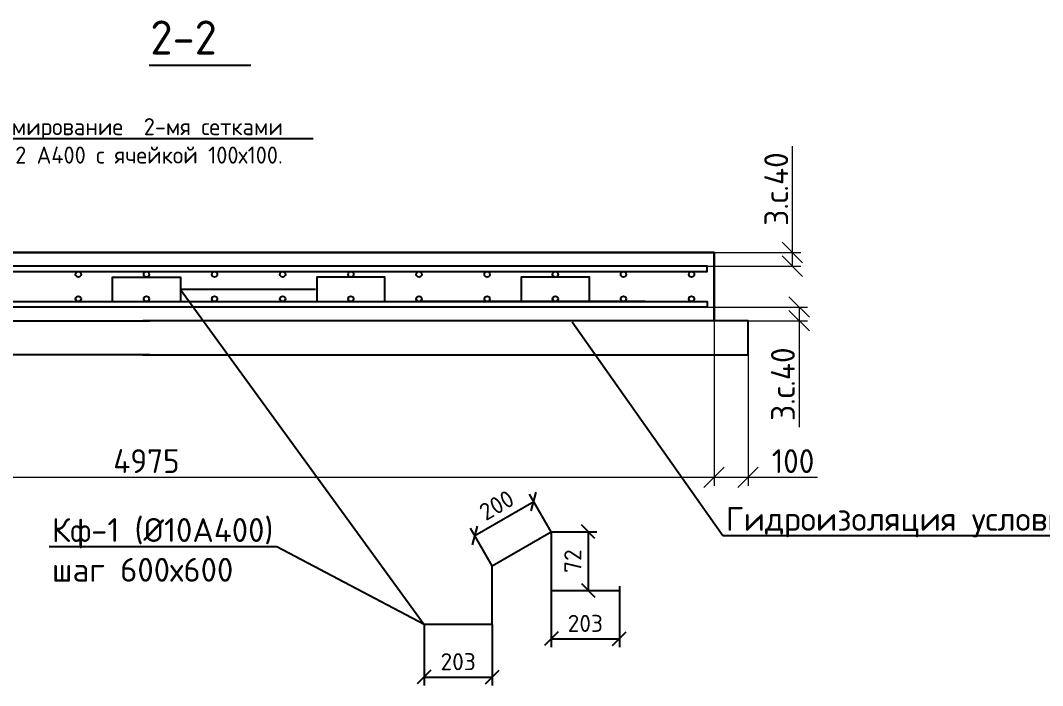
# Model space of a CAD drawing. Header units: metres. Extents: x -18 to 14983, y 1157 to 3877.
# Drawn here: x 12063.3 to 12213.3, y 3413.6 to 3511.2 of the extents above; entities that cross this region are included whole.
import ezdxf
from ezdxf import colors
from ezdxf.entities.mleader import LeaderData, LeaderLine
from ezdxf.math import Vec2, Vec3

# ---------------------------------------------------------------- set-up
doc = ezdxf.new("R2010")
doc.units = ezdxf.units.M
doc.layers.add('Размеры на чертеже', color=250, linetype='Continuous', lineweight=25)
doc.styles.add('-ISOCPEUR-', font='isocpeur.ttf')
doc.styles.add('GOST', font='GOST_Common.ttf')
doc.styles.get("Standard").update_dxf_attribs({"font": 'GOST_Common.ttf'})
doc.dimstyles.new('М 1 к 20', dxfattribs={"dimtxt": 3.5, "dimasz": 3, "dimexe": 1.25, "dimexo": 0, "dimtad": 1, "dimdec": 0, "dimlfac": 20, "dimzin": 0, "dimdsep": 46, "dimtxsty": 'GOST', "dimblk": 'OBLIQUE', "dimcen": 5, "dimadec": 8, "dimazin": 0, "dimtfac": 1, "dimtdec": 0, "dimtmove": 0, "dimatfit": 3, "dimldrblk": 'NONE', "dimfxl": 1.25, "dimtolj": 1, "dimtzin": 0, "dimlwd": 20, "dimlwe": 20, "dimarcsym": 1})
doc.dimstyles.new('М 1 к 50', dxfattribs={"dimtxt": 2.5, "dimasz": 2, "dimexe": 1.25, "dimexo": 0, "dimgap": 1, "dimtad": 1, "dimdec": 0, "dimlfac": 50, "dimzin": 0, "dimdsep": 46, "dimtxsty": 'GOST', "dimblk": 'OBLIQUE', "dimcen": 0, "dimclrd": 256, "dimclre": 256, "dimclrt": 256, "dimazin": 2, "dimtfac": 1, "dimtdec": 0, "dimtmove": 0, "dimatfit": 3, "dimldrblk": 'NONE', "dimfxl": 1.25, "dimtolj": 1, "dimtzin": 0, "dimlwd": -1, "dimlwe": -1, "dimarcsym": 2})

# ---------------------------------------------------------------- blocks, each defined once
blk = doc.blocks.new('_Oblique')
at = {"color": 0, "linetype": 'ByBlock', "lineweight": -2}
blk.add_line((-0.5, -0.5), (0.5, 0.5), dxfattribs=at)
blk = doc.blocks.new('*D482')
at = {"layer": 'Defpoints', "color": 0, "lineweight": 35, "transparency": 16777216}
for p in [(12138.62, 3440.64), (12141.19, 3436.19), (12132.53, 3431.19)]:
    blk.add_point(p, dxfattribs=at)
at = {"layer": 'Размеры на чертеже', "transparency": 16777216}
for p, q in [((12141.19, 3436.19), (12138, 3441.72)), ((12129.96, 3435.64), (12138.62, 3440.64)), ((12132.53, 3431.19), (12129.34, 3436.72))]:
    blk.add_line(p, q, dxfattribs=at)
at = {"layer": 'Размеры на чертеже', "transparency": 16777216, "xscale": 2, "yscale": 2, "zscale": 2}
for p, rotation in [((12138.62, 3440.64), 30.00000000006243), ((12129.96, 3435.64), 210.0000000000624)]:
    blk.add_blockref('_Oblique', p, dxfattribs=dict(at, rotation=rotation))
at = {"layer": 'Размеры на чертеже', "transparency": 16777216, "insert": (12133.17, 3440.09), "char_height": 2.5, "attachment_point": 5, "rotation": 30, "style": '-ISOCPEUR-'}
blk.add_mtext('\\A1;200', dxfattribs=at)
blk = doc.blocks.new('_None')
blk = doc.blocks.new('*D483')
at = {"layer": 'Defpoints', "color": 0, "lineweight": 35, "transparency": 16777216}
for p in [(12141.19, 3436.19), (12141.19, 3427.59), (12146.61, 3427.59)]:
    blk.add_point(p, dxfattribs=at)
at = {"layer": 'Размеры на чертеже', "transparency": 16777216}
for p, q in [((12141.19, 3436.19), (12147.86, 3436.19)), ((12146.61, 3436.19), (12146.61, 3427.59)), ((12141.19, 3427.59), (12147.86, 3427.59))]:
    blk.add_line(p, q, dxfattribs=at)
at = {"layer": 'Размеры на чертеже', "transparency": 16777216, "xscale": 2, "yscale": 2, "zscale": 2}
for p, rotation in [((12146.61, 3436.19), 90), ((12146.61, 3427.59), 270)]:
    blk.add_blockref('_Oblique', p, dxfattribs=dict(at, rotation=rotation))
at = {"layer": 'Размеры на чертеже', "transparency": 16777216, "insert": (12144.36, 3431.89), "char_height": 2.5, "attachment_point": 5, "rotation": 90, "style": '-ISOCPEUR-'}
blk.add_mtext('\\A1;72', dxfattribs=at)
blk = doc.blocks.new('*D484')
at = {"layer": 'Defpoints', "color": 0, "lineweight": 35, "transparency": 16777216}
for p in [(12122.53, 3422.59), (12132.53, 3422.59), (12132.53, 3414.88)]:
    blk.add_point(p, dxfattribs=at)
at = {"layer": 'Размеры на чертеже', "transparency": 16777216}
for p, q in [((12122.53, 3422.59), (12122.53, 3413.63)), ((12132.53, 3422.59), (12132.53, 3413.63)), ((12122.53, 3414.88), (12132.53, 3414.88))]:
    blk.add_line(p, q, dxfattribs=at)
at = {"layer": 'Размеры на чертеже', "transparency": 16777216, "xscale": 2, "yscale": 2, "zscale": 2, "rotation": 180}
blk.add_blockref('_Oblique', (12122.53, 3414.88), dxfattribs=at)
at = {"layer": 'Размеры на чертеже', "transparency": 16777216, "xscale": 2, "yscale": 2, "zscale": 2}
blk.add_blockref('_Oblique', (12132.53, 3414.88), dxfattribs=at)
at = {"layer": 'Размеры на чертеже', "transparency": 16777216, "insert": (12127.53, 3417.13), "char_height": 2.5, "attachment_point": 5, "style": '-ISOCPEUR-'}
blk.add_mtext('\\A1;203', dxfattribs=at)
blk = doc.blocks.new('*D475')
at = {"layer": 'Defpoints', "color": 0, "lineweight": 35, "transparency": 16777216}
for p in [(12141.19, 3428.22), (12151.19, 3428.22), (12151.19, 3420.5)]:
    blk.add_point(p, dxfattribs=at)
at = {"layer": 'Размеры на чертеже', "transparency": 16777216}
for p, q in [((12141.19, 3428.22), (12141.19, 3419.25)), ((12151.19, 3428.22), (12151.19, 3419.25)), ((12141.19, 3420.5), (12151.19, 3420.5))]:
    blk.add_line(p, q, dxfattribs=at)
at = {"layer": 'Размеры на чертеже', "transparency": 16777216, "xscale": 2, "yscale": 2, "zscale": 2, "rotation": 180}
blk.add_blockref('_Oblique', (12141.19, 3420.5), dxfattribs=at)
at = {"layer": 'Размеры на чертеже', "transparency": 16777216, "xscale": 2, "yscale": 2, "zscale": 2}
blk.add_blockref('_Oblique', (12151.19, 3420.5), dxfattribs=at)
at = {"layer": 'Размеры на чертеже', "transparency": 16777216, "insert": (12146.19, 3422.75), "char_height": 2.5, "attachment_point": 5, "style": '-ISOCPEUR-'}
blk.add_mtext('\\A1;203', dxfattribs=at)
blk = doc.blocks.new('*D476')
at = {"color": 0, "lineweight": 20, "transparency": 16777216}
for p, q in [((11998.48, 3467.16), (11998.48, 3442.93)), ((12165.08, 3467.16), (12165.08, 3442.93)), ((11998.48, 3444.18), (12165.08, 3444.18))]:
    blk.add_line(p, q, dxfattribs=at)
at = {"layer": 'Defpoints', "color": 0, "lineweight": 35, "transparency": 16777216}
for p in [(11998.48, 3467.16), (12165.08, 3467.16), (12165.08, 3444.18)]:
    blk.add_point(p, dxfattribs=at)
at = {"color": 0, "lineweight": 20, "transparency": 16777216, "xscale": 3, "yscale": 3, "zscale": 3, "rotation": 180}
blk.add_blockref('_Oblique', (11998.48, 3444.18), dxfattribs=at)
at = {"color": 0, "lineweight": 20, "transparency": 16777216, "xscale": 3, "yscale": 3, "zscale": 3}
blk.add_blockref('_Oblique', (12165.08, 3444.18), dxfattribs=at)
at = {"color": 0, "transparency": 16777216, "insert": (12081.78, 3446.56), "char_height": 3.5, "attachment_point": 5, "style": 'GOST'}
blk.add_mtext('\\A1;4975', dxfattribs=at)
blk = doc.blocks.new('*D477')
at = {"color": 0, "lineweight": 20, "transparency": 16777216}
for p, q in [((12165.08, 3467.16), (12165.08, 3442.93)), ((12170.08, 3467.16), (12170.08, 3442.93)), ((12165.08, 3444.18), (12170.08, 3444.18)), ((12170.08, 3444.18), (12180.28, 3444.18))]:
    blk.add_line(p, q, dxfattribs=at)
at = {"layer": 'Defpoints', "color": 0, "lineweight": 35, "transparency": 16777216}
for p in [(12165.08, 3467.16), (12170.08, 3467.16), (12170.08, 3444.18)]:
    blk.add_point(p, dxfattribs=at)
at = {"color": 0, "lineweight": 20, "transparency": 16777216, "xscale": 3, "yscale": 3, "zscale": 3, "rotation": 180}
blk.add_blockref('_Oblique', (12165.08, 3444.18), dxfattribs=at)
at = {"color": 0, "lineweight": 20, "transparency": 16777216, "xscale": 3, "yscale": 3, "zscale": 3}
blk.add_blockref('_Oblique', (12170.08, 3444.18), dxfattribs=at)
at = {"color": 0, "transparency": 16777216, "insert": (12176.68, 3446.56), "char_height": 3.5, "attachment_point": 5, "style": 'GOST'}
blk.add_mtext('\\A1;100', dxfattribs=at)
blk = doc.blocks.new('*D488')
at = {"color": 0, "lineweight": 20, "transparency": 16777216}
for p, q in [((12176.58, 3477.16), (12176.58, 3492.79)), ((12165.08, 3477.16), (12177.83, 3477.16)), ((12176.58, 3475.16), (12176.58, 3477.16)), ((12164.08, 3475.16), (12177.83, 3475.16))]:
    blk.add_line(p, q, dxfattribs=at)
at = {"layer": 'Defpoints', "color": 0, "lineweight": 35, "transparency": 16777216}
for p in [(12165.08, 3477.16), (12176.58, 3477.16), (12164.08, 3475.16)]:
    blk.add_point(p, dxfattribs=at)
at = {"color": 0, "lineweight": 20, "transparency": 16777216, "xscale": 3, "yscale": 3, "zscale": 3}
for p, rotation in [((12176.58, 3477.16), 90), ((12176.58, 3475.16), 270)]:
    blk.add_blockref('_Oblique', p, dxfattribs=dict(at, rotation=rotation))
at = {"color": 0, "transparency": 16777216, "insert": (12174.21, 3486.48), "char_height": 3.5, "attachment_point": 5, "rotation": 90, "style": 'GOST'}
blk.add_mtext('\\A1;З.с.40', dxfattribs=at)
blk = doc.blocks.new('*D489')
at = {"color": 0, "lineweight": 20, "transparency": 16777216}
for p, q in [((12164.08, 3469.16), (12178.82, 3469.16)), ((12177.57, 3469.16), (12177.57, 3467.16)), ((12165.08, 3467.16), (12178.82, 3467.16)), ((12177.57, 3467.16), (12177.57, 3451.54))]:
    blk.add_line(p, q, dxfattribs=at)
at = {"layer": 'Defpoints', "color": 0, "lineweight": 35, "transparency": 16777216}
for p in [(12164.08, 3469.16), (12165.08, 3467.16), (12177.57, 3467.16)]:
    blk.add_point(p, dxfattribs=at)
at = {"color": 0, "lineweight": 20, "transparency": 16777216, "xscale": 3, "yscale": 3, "zscale": 3}
for p, rotation in [((12177.57, 3469.16), 90), ((12177.57, 3467.16), 270)]:
    blk.add_blockref('_Oblique', p, dxfattribs=dict(at, rotation=rotation))
at = {"color": 0, "transparency": 16777216, "insert": (12175.19, 3457.85), "char_height": 3.5, "attachment_point": 5, "rotation": 90, "style": 'GOST'}
blk.add_mtext('\\A1;З.с.40', dxfattribs=at)
blk = doc.blocks.new('_Dot')
at = {"color": 0, "linetype": 'ByBlock', "lineweight": -2}
blk.add_line((-0.5, 0), (-1, 0), dxfattribs=at)
at = {"color": 0, "linetype": 'ByBlock', "const_width": 0.5}
blk.add_lwpolyline([(-0.25, 0, 1), (0.25, 0, 1)], format="xyb", close=True, dxfattribs=at)

msp = doc.modelspace()

# ---------------------------------------------------------------- linework, layer by layer
at = {"color": 7}
for p, q in [((11998.4813, 3477.1635), (12082.3228, 3477.1635)), ((12165.0813, 3477.1635), (12081.2398, 3477.1635)), ((12165.0813, 3477.1635), (12125.0813, 3477.1635)), ((12165.0813, 3467.1635), (12165.0813, 3477.1635)), ((12139.9813, 3469.9635), (12121.2089, 3469.9635)), ((12154.9813, 3469.9635), (12136.2089, 3469.9635)), ((12139.9813, 3469.1635), (12121.2089, 3469.1635)), ((12154.9813, 3469.1635), (12136.2089, 3469.1635))]:
    msp.add_line(p, q, dxfattribs=at)
for points in [[(12082.1973, 3504.6395), (12097.1101, 3504.6395)], [(12082.3228, 3477.1635), (11998.4813, 3477.1635), (11998.4813, 3467.1635), (12082.3228, 3467.1635)], [(12081.2398, 3477.1635), (12165.0813, 3477.1635), (12165.0813, 3467.1635), (12081.2398, 3467.1635)], [(12076.7813, 3469.9635), (12076.7813, 3473.5635), (12086.7813, 3473.5635), (12086.7813, 3469.9635)], [(12116.7813, 3469.9635), (12116.7813, 3473.5635), (12106.7813, 3473.5635), (12106.7813, 3469.9635)], [(12146.7813, 3469.9635), (12146.7813, 3473.5635), (12136.7813, 3473.5635), (12136.7813, 3469.9635)], [(12082.3228, 3462.1635), (11993.4813, 3462.1635), (11993.4813, 3467.1635), (12082.3228, 3467.1635)], [(12081.2398, 3462.1635), (12170.0813, 3462.1635), (12170.0813, 3467.1635), (12081.2398, 3467.1635)], [(12165.0813, 3467.1635), (12105.5064, 3467.1635)], [(12132.5292, 3422.5939), (12122.5292, 3422.5939)]]:
    msp.add_lwpolyline(points, dxfattribs=at)
for points in [[(12081.2398, 3475.1635), (11999.4813, 3475.1635), (11999.4813, 3474.3635), (12081.2398, 3474.3635), (12164.0813, 3474.3635), (12164.0813, 3475.1635)], [(11999.4813, 3469.9635), (12081.1228, 3469.9635), (12081.9147, 3469.9635), (12082.4398, 3469.9635), (12164.0813, 3469.9635), (12164.0813, 3469.1635), (12081.2398, 3469.1635), (11999.4813, 3469.1635)]]:
    msp.add_lwpolyline(points, close=True, dxfattribs=at)
for centre in [(12071.7813, 3473.9635), (12081.7813, 3473.9635), (12091.7813, 3473.9635), (12101.7813, 3473.9635), (12111.7813, 3473.9635), (12121.7813, 3473.9635), (12131.7813, 3473.9635), (12141.7813, 3473.9635), (12151.7813, 3473.9635), (12161.7813, 3473.9635), (12071.7813, 3470.3635), (12081.7813, 3470.3635), (12091.7813, 3470.3635), (12101.7813, 3470.3635), (12111.7813, 3470.3635), (12121.7813, 3470.3635), (12131.7813, 3470.3635), (12141.7813, 3470.3635), (12151.7813, 3470.3635), (12161.7813, 3470.3635)]:
    msp.add_circle(centre, 0.4, dxfattribs=at)
at = {"layer": 'Размеры на чертеже'}
msp.add_lwpolyline([(12132.5292, 3422.5939), (12132.5292, 3431.1939), (12141.1894, 3436.1939), (12141.1894, 3427.5939), (12151.1894, 3427.5939)], dxfattribs=at)

# ---------------------------------------------------------------- texts
at = {"color": 7, "insert": (12092.1156, 3511.2155), "char_height": 5, "attachment_point": 3}
msp.add_mtext_dynamic_manual_height_columns('{\\C0;2-2}', width=5.125991, gutter_width=5, heights=[0], dxfattribs=at)

# ---------------------------------------------------------------- dimensions: what is measured, and where the dimension line sits
for base, p1, p2, picture, middle in [((12176.5826, 3477.1635), (12164.0813, 3475.1635), (12165.0813, 3477.1635), '*D488', (12174.2076, 3486.476)), ((12177.5662, 3467.1635), (12164.0813, 3469.1635), (12165.0813, 3467.1635), '*D489', (12175.1912, 3457.851))]:
    dim = msp.add_linear_dim(base=base, p1=p1, p2=p2, angle=90, text='З.с.<>', dimstyle='М 1 к 20')
    dim.commit()
    dim.dimension.update_dxf_attribs({"geometry": picture, "text_midpoint": middle})
dim = msp.add_linear_dim(base=(12165.0813, 3444.1826), p1=(11998.4813, 3467.1635), p2=(12165.0813, 3467.1635), text='4975', dimstyle='М 1 к 20')
dim.commit()
dim.dimension.update_dxf_attribs({"geometry": '*D476', "text_midpoint": (12081.7813, 3446.5576)})
dim = msp.add_linear_dim(base=(12170.0813, 3444.1826), p1=(12165.0813, 3467.1635), p2=(12170.0813, 3467.1635), angle=180, dimstyle='М 1 к 20')
dim.commit()
dim.dimension.update_dxf_attribs({"geometry": '*D477', "text_midpoint": (12176.6813, 3446.5576)})
at = {"layer": 'Размеры на чертеже'}
for p1, p2, distance, text, picture, middle in [((12132.5292, 3431.1939), (12141.1894, 3436.1939), 5.1301, '200', '*D482', (12133.1693, 3440.0852)), ((12141.1894, 3436.1939), (12141.1894, 3427.5939), 5.4157, '72', '*D483', (12144.3552, 3431.8939)), ((12141.1894, 3428.2189), (12151.1894, 3428.2189), -7.7144, '203', '*D475', (12146.1894, 3422.7545)), ((12122.5292, 3422.5939), (12132.5292, 3422.5939), -7.7144, '203', '*D484', (12127.5292, 3417.1295))]:
    dim = msp.add_aligned_dim(p1=p1, p2=p2, distance=distance, text=text, dimstyle='М 1 к 50', override={"dimtxsty": '-ISOCPEUR-'}, dxfattribs=at)
    dim.commit()
    dim.dimension.update_dxf_attribs({"geometry": picture, "text_midpoint": middle})

# ---------------------------------------------------------------- leaders
at = {"color": 7}
ml = msp.add_multileader_mtext('Standard', dxfattribs=at)
ml.set_content('С1 Армирование  2-мя сетками\\Pиз Ф12 А400 с ячейкой 100х100.', color=7)
ml.set_leader_properties()
ml.set_arrow_properties(name='DOT')
ml.build(insert=Vec2(0, 0))
ml.multileader.update_dxf_attribs({"text_left_attachment_type": 6, "text_right_attachment_type": 6, "dogleg_length": 18, "arrow_head_size": 1})
ctx = ml.context
ctx.base_point, ctx.char_height, ctx.arrow_head_size, ctx.plane_origin = Vec3(12051.9005, 3493.8815), 2.5, 1, Vec3(12043.5239, 3480.5011)
ctx.left_attachment, ctx.right_attachment = 6, 6
notes = []
notes.append((ctx, [(0, (1, 1, 0), (12051.5405, 3493.8815), (1, 0), 0.36, [(3, [(12045.0109, 3475.1635), (12060.0913, 3469.9635), (12051.7813, 3473.9635), (12031.7813, 3470.7635)], 0, [])])]))
ctx.mtext.insert, ctx.mtext.flow_direction = Vec3(12053.9005, 3496.8815), 5
ml = msp.add_multileader_mtext('Standard', dxfattribs=at)
ml.set_content('Кф-1 (%%C10А400)\\Pшаг 600х600 ', color=7, style='-ISOCPEUR-')
ml.set_leader_properties()
ml.build(insert=Vec2(0, 0))
ml.multileader.update_dxf_attribs({"text_left_attachment_type": 6, "text_right_attachment_type": 6, "dogleg_length": 0.36, "arrow_head_size": 0.18})
ctx = ml.context
ctx.base_point, ctx.char_height, ctx.arrow_head_size, ctx.landing_gap_size, ctx.plane_origin = Vec3(12067.8097, 3434.0007), 3.5, 0.18, 0.09, Vec3(12099.5626, 3567.6469)
ctx.left_attachment, ctx.right_attachment = 6, 6
notes.append((ctx, [(1, (1, 1, 0), (12100.8997, 3434.0007), (-1, 0), 0.36, [(2, [(12106.7813, 3471.7635), (12086.7813, 3471.7635), (12122.5292, 3422.5939)], 0, [])])]))
ctx.mtext.insert, ctx.mtext.width, ctx.mtext.flow_direction = Vec3(12067.8997, 3438.2007), 32.611716, 5
ml = msp.add_multileader_mtext('Standard', dxfattribs=at)
ml.set_content('Гидроизоляция условно не показана', color=7, style='-ISOCPEUR-')
ml.set_leader_properties()
ml.build(insert=Vec2(0, 0))
ml.multileader.update_dxf_attribs({"text_left_attachment_type": 6, "text_right_attachment_type": 6, "dogleg_length": 0.36, "arrow_head_size": 0.18})
ctx = ml.context
ctx.base_point, ctx.char_height, ctx.arrow_head_size, ctx.landing_gap_size, ctx.plane_origin = Vec3(12166.7138, 3435.6304), 3.5, 0.18, 0.09, Vec3(12160.9704, 3550.2205)
ctx.left_attachment, ctx.right_attachment = 6, 6
notes.append((ctx, [(0, (1, 1, 0), (12166.3538, 3435.6304), (1, 0), 0.36, [(0, [(12144.1745, 3467.1635)], 0, [])])]))
ctx.mtext.insert, ctx.mtext.width, ctx.mtext.flow_direction = Vec3(12166.8038, 3439.8304), 79.038142, 5
for ctx, leaders in notes:
    for number, flags, end, landing, length, lines in leaders:
        leader = LeaderData()
        leader.index, (leader.has_last_leader_line, leader.has_dogleg_vector, leader.attachment_direction) = number, flags
        leader.last_leader_point, leader.dogleg_vector, leader.dogleg_length = Vec3(end), Vec3(landing), length
        for number, points, colour, breaks in lines:
            line = LeaderLine()
            line.index, line.vertices, line.color, line.breaks = number, Vec3.list(points), colors.encode_raw_color(colour), breaks
            leader.lines.append(line)
        ctx.leaders.append(leader)

doc.saveas('drawing.dxf')
